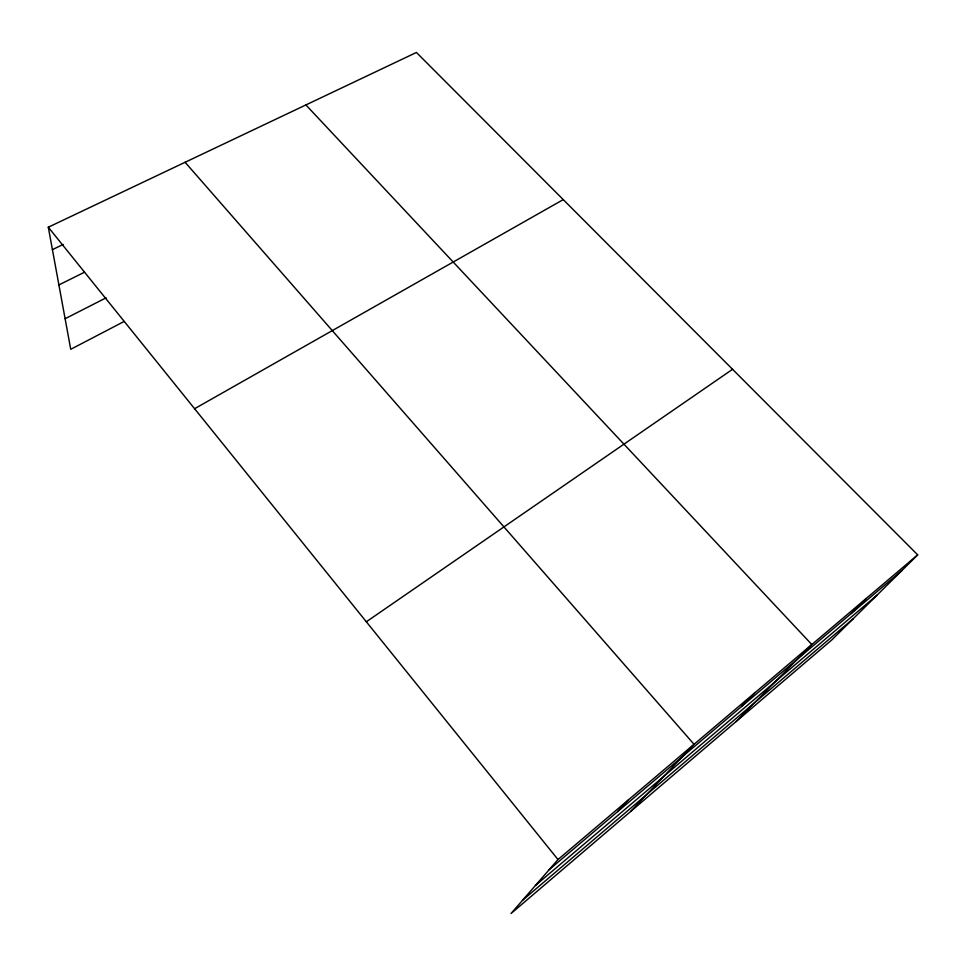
<?xml version="1.0" encoding="UTF-8"?>
<svg xmlns="http://www.w3.org/2000/svg" width="966" height="966" viewBox="0 0 966 966"><rect width="100%" height="100%" fill="white"/><g stroke="black" fill="none" stroke-linecap="round" stroke-linejoin="round"><path stroke-width="1.45" d="M917.7 554.87L557.998 859.547L511.014 913.534L831.967 639.782L917.7 554.87L416.431 52.466L48.3 227.215L70.735 349.306L124.01 321.521M617.648 811.609L628.057 800.21M630.726 811.428L694.047 744.303L185.098 162.276M741.55 706.52L754.555 693.057M736.007 721.638L811.826 644.551L305.896 104.932M851.155 613.555L866.14 598.546M535.478 885.424L877.08 595.104M522.546 900.288L853.376 618.59M549.183 869.678L901.894 570.52M366.343 621.778L732.542 369.302M194.601 408.715L563.238 199.612M65.108 318.72L106.103 297.83M58.902 284.922L84.453 272.231M52.418 249.639L63.152 244.446M48.3 227.215L557.998 859.547"/></g></svg>
